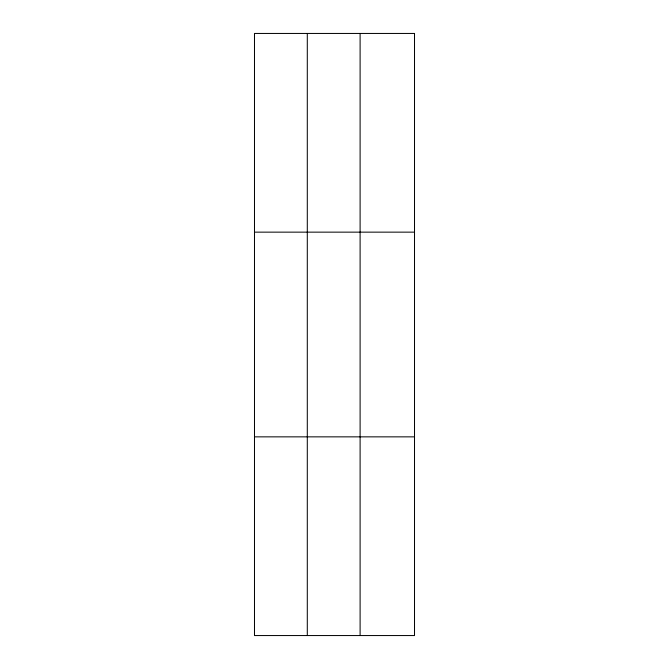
<?xml version="1.0" encoding="UTF-8"?>
<svg xmlns="http://www.w3.org/2000/svg" width="669" height="669" viewBox="0 0 669 669"><rect width="100%" height="100%" fill="white"/><g stroke="black" fill="none" stroke-linecap="round" stroke-linejoin="round"><path stroke-width="1" d="M307.297 33.45L307.297 635.55M360.106 33.45L360.106 635.55M254.488 232.143L414.512 232.143M254.488 436.857L414.512 436.857M414.512 33.45L414.512 635.55L254.488 635.55L254.488 33.45L414.512 33.45"/></g></svg>
